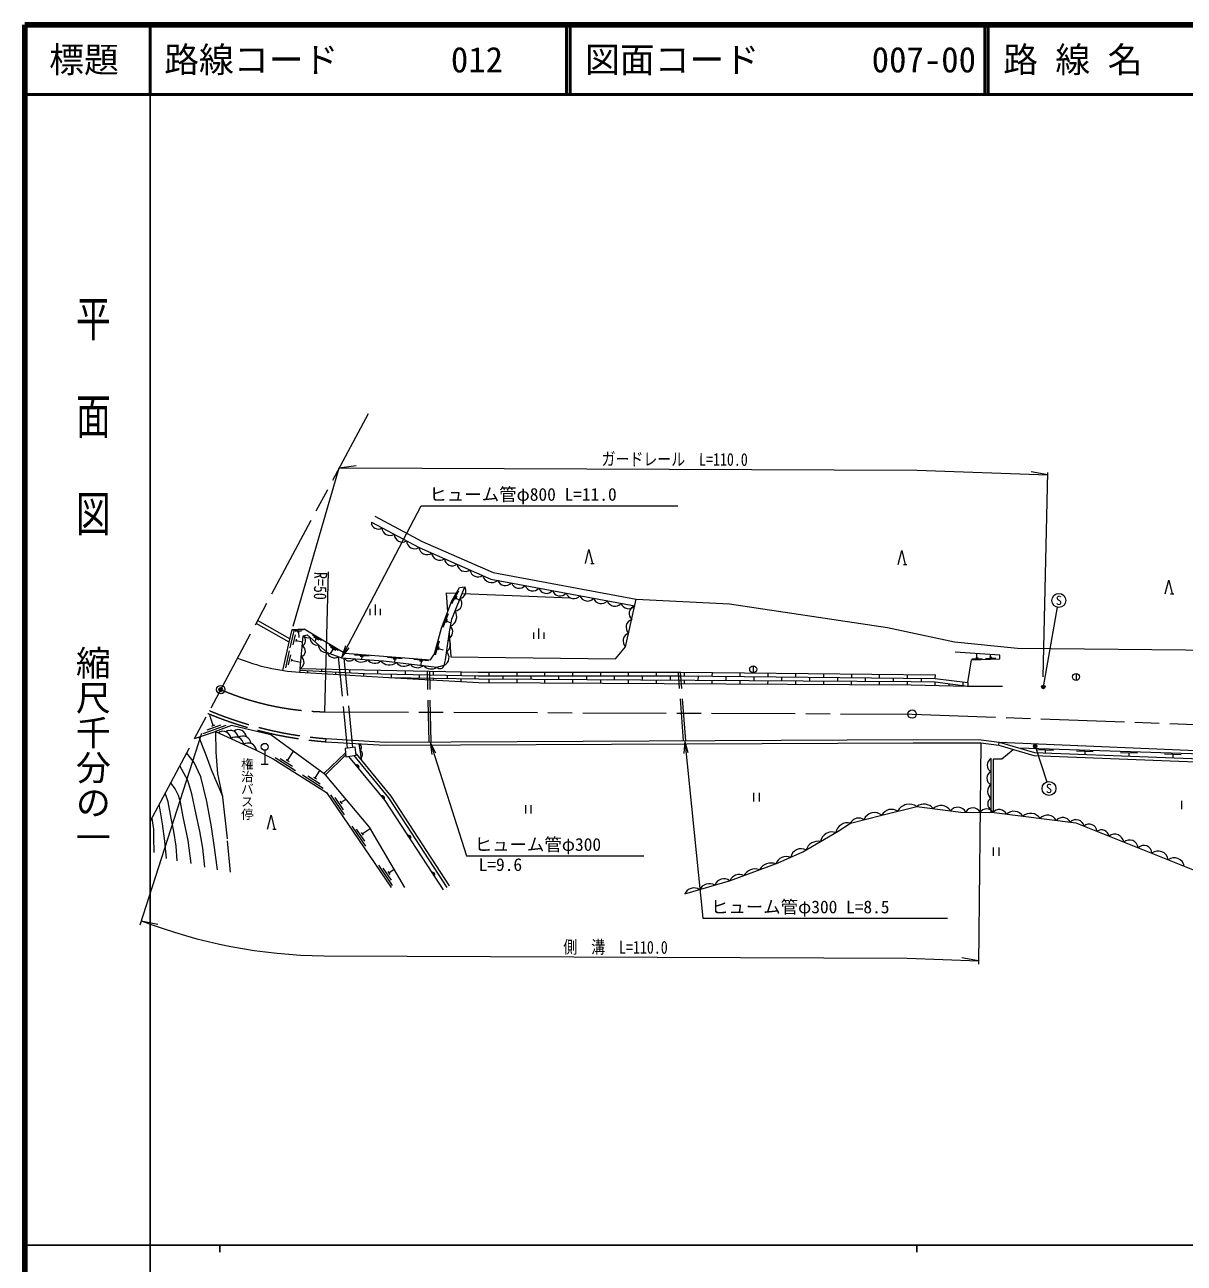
# Model space of a CAD drawing. Units: millimetres at full size, sheet at 1:1000; details may follow other scales. Extents: x 40000 to 680000, y 20000 to 380000.
# Drawn here: x 40000 to 206364, y 202409 to 380000 of the extents above; entities that cross this region are included whole.
import ezdxf
from ezdxf.enums import TextEntityAlignment as Align

# ---------------------------------------------------------------- set-up
doc = ezdxf.new("R2010")
doc.units = ezdxf.units.MM
doc.header["$LTSCALE"] = 1000
doc.header["$PDMODE"] = 32
doc.header["$PDSIZE"] = 500
doc.linetypes.add('CHAIN', pattern=[18.5, 12, -1.5, 3.5, -1.5])
doc.linetypes.add('DASHED', pattern=[7.5, 6, -1.5])
for name, color, linetype, lineweight in [('M-BGD', 7, 'Continuous', 13), ('M-BMK', 2, 'CHAIN', 13), ('M-BMK-SRVR', 3, 'Continuous', 13), ('M-STR-HTXT', 7, 'Continuous', 13), ('M-STR-STRC', 7, 'Continuous', 13), ('M-TTL', 2, 'Continuous', 140), ('M-TTL-BAND', 7, 'Continuous', 25), ('M-TTL-LINE', 7, 'Continuous', 50)]:
    doc.layers.add(name, color=color, linetype=linetype, lineweight=lineweight)
for name, color, linetype in [('M-BMK-HTXT', 7, 'Continuous'), ('M-OTRS', 6, 'Continuous'), ('M-TTL-TXT', 7, 'Continuous')]:
    doc.layers.add(name, color=color, linetype=linetype)
doc.styles.add('@ＭＳ ゴシック', font='')
doc.styles.add('ＭＳ ゴシック', font='')
doc.styles.get('@ＭＳ ゴシック').set_extended_font_data('@MS Gothic')
doc.styles.get('ＭＳ ゴシック').set_extended_font_data('MS Gothic')

# ---------------------------------------------------------------- blocks, each defined once
blk = doc.blocks.new('open_arrow')
at = {"color": 0, "linetype": 'Continuous', "lineweight": -2}
blk.add_lwpolyline([(7.5, 1.25), (0, 0), (7.5, -1.25)], dxfattribs=at)

msp = doc.modelspace()

# ---------------------------------------------------------------- hatches: boundary and pattern name
at = {"layer": 'M-BGD'}
for points in [[(87888, 273355), (87491, 273838, -0.84072)], [(91547, 268903), (91149, 269387, -0.84072)], [(95281, 263220), (94939, 263744, -0.84072)], [(98743, 257918), (98401, 258442, -0.84072)]]:
    msp.add_hatch(color=256, dxfattribs=at).paths.add_polyline_path(points)
at = {"layer": 'M-STR-HTXT'}
for points in [[(186357, 285183, -1), (185944, 284901, -0.41421), (186010, 285248, -0.41421)], [(184855, 276337, -1), (185086, 276781, -1)]]:
    msp.add_hatch(color=256, dxfattribs=at).paths.add_polyline_path(points)

# ---------------------------------------------------------------- linework, layer by layer
at = {"layer": 'M-BGD'}
for p, q in [((121198, 302760), (121698, 302760)), ((166071, 302610), (166571, 302610)), ((102256, 298778), (101229, 296946)), ((102757, 298445), (118324, 297823)), ((204389, 298381), (204889, 298381)), ((90301, 295362), (90301, 296862)), ((101993, 298003), (101754, 297575)), ((101873, 297789), (102378, 297506)), ((89551, 295362), (89551, 296262)), ((91051, 295362), (91051, 296262)), ((100752, 295511), (99984, 293556)), ((78601, 293080), (78054, 290640)), ((79983, 293233), (78486, 293132)), ((79693, 293063), (78795, 293003)), ((100597, 294707), (100418, 294251)), ((100508, 294479), (101176, 294216)), ((113777, 291934), (113777, 293434)), ((78784, 292526), (78456, 291063)), ((78951, 291900), (78875, 291558)), ((78913, 291729), (79876, 291513)), ((79359, 292890), (79150, 292876)), ((79254, 292883), (79305, 292135)), ((82583, 291716), (81299, 292491)), ((82249, 291742), (81478, 292207)), ((81786, 291846), (81614, 291561)), ((81876, 291792), (81696, 291901)), ((99454, 291614), (98909, 289586)), ((113027, 291934), (113027, 292834)), ((114527, 291934), (114527, 292834)), ((77960, 290228), (77415, 287788)), ((78143, 289674), (77816, 288210)), ((84981, 290268), (83697, 291043)), ((84184, 290399), (83839, 289827)), ((84647, 290295), (83876, 290760)), ((84274, 290345), (84094, 290453)), ((89406, 289461), (87312, 289620)), ((99390, 290797), (99263, 290324)), ((99327, 290561), (100051, 290366)), ((176617, 289242), (176594, 289831)), ((178588, 289318), (178574, 289697)), ((78311, 289048), (78234, 288706)), ((78273, 288877), (79587, 288583)), ((79500, 287700), (79417, 287153)), ((88592, 289372), (88104, 289410)), ((88348, 289391), (88319, 289005)), ((94160, 289100), (92066, 289259)), ((93346, 289011), (92858, 289048)), ((93102, 289030), (93069, 288588)), ((97923, 288814), (95829, 288973)), ((97109, 288725), (96621, 288763)), ((96865, 288744), (96820, 288157)), ((144516, 288078), (144516, 287078)), ((175873, 289063), (177372, 289121)), ((176442, 289235), (176792, 289249)), ((177845, 289139), (179344, 289197)), ((178413, 289311), (178763, 289325)), ((80637, 287084), (80637, 287392)), ((82637, 287287), (82637, 287628)), ((84637, 286856), (84637, 287183)), ((86637, 287078), (86637, 287536)), ((88637, 286628), (88637, 286973)), ((90637, 286928), (90637, 287448)), ((92637, 286400), (92637, 286886)), ((94637, 286845), (94637, 287365)), ((94637, 286285), (94637, 286382)), ((96637, 286347), (96637, 286803)), ((98637, 286761), (98637, 287281)), ((98637, 286055), (98637, 286313)), ((100637, 286279), (100637, 286719)), ((102637, 286677), (102637, 287197)), ((102637, 285826), (102637, 286245)), ((104637, 286210), (104637, 286636)), ((106637, 286627), (106637, 287147)), ((106637, 285673), (106637, 286193)), ((108637, 286182), (108637, 286628)), ((110637, 286629), (110637, 287149)), ((110637, 285650), (110637, 286170)), ((112637, 286159), (112637, 286630)), ((114637, 286631), (114637, 287151)), ((114637, 285628), (114637, 286148)), ((116637, 286137), (116637, 286632)), ((118637, 286633), (118637, 287153)), ((118637, 285605), (118637, 286125)), ((120637, 286114), (120637, 286634)), ((122637, 286635), (122637, 287155)), ((122637, 285583), (122637, 286103)), ((124637, 286091), (124637, 286636)), ((126637, 286636), (126637, 287156)), ((126637, 285560), (126637, 286080)), ((128637, 286069), (128637, 286637)), ((130637, 286638), (130637, 287158)), ((130637, 285538), (130637, 286058)), ((132637, 286046), (132637, 286639)), ((134637, 285515), (134643, 286035)), ((134649, 286635), (134654, 287155)), ((136643, 286024), (136649, 286614)), ((138637, 285492), (138643, 286012)), ((138649, 286594), (138654, 287114)), ((140643, 286001), (140649, 286574)), ((142637, 285470), (142643, 285990)), ((142648, 286553), (142654, 287073)), ((144643, 285979), (144648, 286533)), ((146637, 285447), (146643, 285967)), ((146648, 286513), (146654, 287033)), ((148643, 285956), (148648, 286492)), ((150637, 285425), (150643, 285945)), ((150648, 286472), (150653, 286992)), ((152643, 285933), (152648, 286452)), ((154637, 285402), (154643, 285922)), ((154648, 286431), (154653, 286951)), ((156643, 285911), (156648, 286411)), ((158648, 286391), (158653, 286911)), ((160643, 285888), (160648, 286370)), ((162647, 286350), (162653, 286870)), ((164643, 285866), (164647, 286330)), ((166647, 286309), (166653, 286829)), ((168642, 285822), (168647, 286289)), ((170647, 286269), (170652, 286789)), ((190839, 286976), (190839, 285976)), ((158637, 285380), (158643, 285900)), ((162637, 285357), (162643, 285877)), ((166637, 285334), (166643, 285854)), ((170637, 285263), (170642, 285783)), ((172636, 285223), (172640, 285520)), ((174637, 285257), (174642, 285772)), ((67051, 279522), (66544, 280933)), ((65606, 278366), (68901, 279548)), ((66164, 278884), (68140, 279594)), ((66820, 279439), (67281, 279604)), ((83201, 277191), (83228, 277640)), ((179751, 276680), (179810, 277126)), ((179810, 277126), (219699, 275436)), ((74436, 275958), (74436, 273958)), ((77712, 274494), (78517, 275761)), ((87942, 276907), (88339, 274459)), ((182579, 276317), (219785, 275082)), ((187604, 275940), (185205, 276020)), ((186404, 275980), (186390, 275560)), ((193303, 275751), (190904, 275831)), ((192103, 275791), (192089, 275371)), ((199635, 275541), (197236, 275620)), ((198435, 275581), (198421, 275161)), ((205923, 275332), (203524, 275412)), ((204723, 275372), (204709, 274952)), ((73936, 273958), (74936, 273958)), ((75913, 274926), (78868, 273050)), ((76665, 274804), (78438, 273678)), ((77506, 274626), (77919, 274363)), ((87491, 273838), (87888, 273355)), ((178645, 267046), (178642, 274775)), ((79859, 272421), (82813, 270544)), ((80610, 272299), (82383, 271173)), ((81451, 272120), (81864, 271858)), ((81658, 271989), (82331, 273049)), ((83855, 269584), (85829, 266694)), ((84497, 269175), (85682, 267441)), ((85199, 268680), (85475, 268275)), ((85337, 268477), (86069, 268977)), ((91149, 269387), (91547, 268903)), ((144570, 269839), (144570, 268639)), ((145370, 269839), (145370, 268639)), ((205977, 268708), (205977, 267508)), ((111828, 268104), (111828, 266904)), ((112628, 268104), (112628, 266904)), ((75591, 264642), (76091, 264642)), ((86930, 265082), (88904, 262192)), ((87573, 264673), (88757, 262939)), ((88412, 263975), (89558, 264757)), ((88274, 264177), (88551, 263773)), ((94939, 263744), (95281, 263220)), ((178955, 262038), (178955, 260838)), ((179755, 262038), (179755, 260838)), ((90755, 259482), (92729, 256592)), ((91397, 259074), (92582, 257340)), ((92099, 258578), (92375, 258173)), ((92237, 258376), (92994, 258893)), ((98401, 258442), (98743, 257918))]:
    msp.add_line(p, q, dxfattribs=at)
at = {"layer": 'M-BGD', "linetype": 'DASHED'}
for p, q in [((77929, 291468), (73200, 294164)), ((78035, 291926), (73412, 294561)), ((86297, 276250), (85013, 289378)), ((87089, 276368), (85836, 289189)), ((98006, 277160), (97798, 287299)), ((98306, 277162), (98098, 287292)), ((134535, 277337), (133787, 287160)), ((134836, 277338), (134088, 287160)), ((86032, 275617), (82926, 272612)), ((86064, 275300), (83131, 272462))]:
    msp.add_line(p, q, dxfattribs=at)
at = {"layer": 'M-BGD'}
for points in [[(90219, 309552), (97027, 305920), (107191, 301473), (127739, 297634)], [(89749, 308670), (96591, 305020), (106895, 300511), (127519, 296658)], [(120448, 302760), (120948, 304760), (121448, 302760)], [(165321, 302610), (165821, 304610), (166321, 302610)], [(203639, 298381), (204139, 300381), (204639, 298381)], [(77024, 287415), (77929, 291468), (78346, 293277), (80102, 293388), (85921, 289876), (98228, 288941), (98804, 289772), (99796, 293464), (101301, 297381), (102374, 299297), (103140, 299397)], [(79500, 287700), (79963, 292394), (80539, 292506), (83391, 289998), (85431, 289219), (91452, 288773), (96322, 288215), (99126, 287885), (100199, 288173), (100361, 288917), (100939, 292939), (101281, 294785), (103140, 299397)], [(100698, 295810), (100504, 298535), (101916, 298479)], [(100914, 292767), (101156, 289362), (124765, 289056), (126201, 290792), (127739, 297634)], [(127746, 297633), (141117, 296953), (163768, 293585), (173410, 291535), (182426, 290627), (216166, 290262)], [(175291, 285691), (175839, 288911), (179902, 289069), (179881, 289609), (173499, 290039)], [(79500, 287700), (88745, 287488), (105071, 287147), (134137, 287160), (170652, 286789)], [(79417, 287153), (92242, 286423), (105147, 285681), (167179, 285331), (175235, 285171), (180295, 285181)], [(79463, 287454), (88734, 286968), (105066, 286627), (134135, 286640), (170647, 286269)], [(92242, 286423), (105164, 286201), (167186, 285851), (170642, 285783), (175292, 285171)], [(170647, 286269), (175291, 285691), (175292, 285171)], [(94528, 256273), (89442, 264954), (83173, 272432), (75331, 278178), (69681, 279517), (67355, 278674)], [(64371, 277661), (67355, 278674), (73100, 276033), (75658, 274733), (83281, 269892), (92575, 256286)], [(64980, 277868), (66003, 275317), (66763, 273222), (68355, 269402)], [(83201, 277191), (91717, 276680), (167479, 277046), (177172, 277018), (179751, 276680)], [(83228, 277640), (91730, 277130), (167479, 277496), (177202, 277468), (179810, 277126)], [(179810, 277126), (184870, 275648), (219977, 274288)], [(67658, 258802), (67217, 262004), (66806, 265000), (66130, 268642), (65248, 272167), (64307, 274224), (63237, 275542)], [(87540, 275432), (92506, 269389), (100906, 256526)], [(178995, 267119), (178992, 274732), (180201, 274733), (181821, 276073)], [(179751, 276680), (184797, 275201), (220268, 273826)], [(65836, 259213), (65542, 261915), (65130, 264383), (64601, 266762), (63954, 269729), (63418, 271631), (62265, 273724)], [(86463, 275088), (91658, 268767), (100027, 255951)], [(87212, 275201), (92183, 269152), (100572, 256307)], [(63875, 259740), (63426, 263031), (62752, 266416), (62341, 268529), (62079, 269482), (61573, 270455), (60968, 271301)], [(60318, 260469), (60094, 262937), (59775, 265424), (59439, 267425), (59298, 268178)], [(61854, 260114), (61723, 262208), (61386, 264321), (61012, 266229), (60563, 268566), (60165, 269798)], [(74841, 264642), (75341, 266642), (75841, 264642)], [(134708, 255357), (141267, 257274), (148122, 259813), (151632, 261393), (156712, 264351), (158474, 265527), (162959, 266659), (168012, 267922), (174329, 267111), (179077, 267040), (190791, 265567), (221428, 253313)], [(58590, 261315), (58499, 263493), (58499, 264642), (58408, 265247), (58267, 266252)]]:
    msp.add_lwpolyline(points, dxfattribs=at)
at = {"layer": 'M-BGD', "linetype": 'DASHED'}
msp.add_lwpolyline([(67355, 278674), (67402, 275675), (67650, 272584), (68394, 269226), (69061, 262990), (69463, 258495)], dxfattribs=at)
at = {"layer": 'M-BGD'}
msp.add_lwpolyline([(85971, 276201), (86092, 275032), (87563, 275254), (87414, 276417)], close=True, dxfattribs=at)
for centre in [(144516, 287578), (190839, 286476), (74436, 276458)]:
    msp.add_circle(centre, 500, dxfattribs=at)
for centre, radius, start, end in [((90686, 308620), 938, 176.94315, 306.90355), ((92409, 307918), 1160, 182.40813, 301.43775), ((94173, 306976), 1160, 182.40298, 301.4326), ((95938, 306033), 1160, 182.29478, 301.3244), ((97693, 305180), 1160, 186.85078, 305.8804), ((99526, 304378), 1160, 186.85078, 305.8804), ((101358, 303576), 1160, 186.85078, 305.8804), ((103190, 302774), 1160, 186.85078, 305.8804), ((105022, 301973), 1160, 186.85078, 305.8804), ((106996, 301342), 1330, 193.47225, 310.47189), ((108950, 300726), 1160, 199.90442, 318.93404), ((102201, 298801), 1112, 283.72045, 32.37342), ((110916, 300358), 1160, 199.90442, 318.93404), ((112882, 299991), 1160, 199.90442, 318.93404), ((114848, 299624), 1160, 199.90442, 318.93404), ((116814, 299257), 1160, 199.90442, 318.93404), ((118780, 298889), 1160, 199.90442, 318.93404), ((101650, 297014), 1079, 275.12405, 40.9698), ((120746, 298522), 1160, 199.90442, 318.93404), ((122712, 298155), 1160, 199.90442, 318.93404), ((124678, 297788), 1160, 199.90442, 318.93404), ((126644, 297420), 1160, 199.90442, 318.93404), ((127874, 295553), 1160, 107.81792, 226.84754), ((100467, 295135), 1510, 294.37949, 32.14158), ((100217, 292951), 1191, 298.83064, 42.74395), ((127436, 293602), 1160, 107.81792, 226.84754), ((79346, 291702), 928, 300.48086, 48.25259), ((80674, 293095), 999, 224.60738, 286.51494), ((81910, 292019), 960, 172.87183, 284.46767), ((99822, 291130), 1243, 304.88394, 38.7733), ((126997, 291651), 1160, 107.81792, 226.84754), ((79463, 290174), 810, 284.6047, 64.12876), ((83198, 291030), 1050, 176.73304, 280.60646), ((84457, 290354), 1124, 198.514, 299.68225), ((99660, 289264), 1216, 296.29938, 44.13423), ((81410, 316472), 29386, 248.26952, 266.11075), ((79088, 288594), 984, 294.76838, 53.96507), ((86579, 289643), 872, 211.41199, 320.12039), ((88303, 290044), 1426, 222.27289, 309.25949), ((90212, 289699), 1260, 217.04212, 314.49026), ((92291, 289675), 1483, 216.21395, 311.46848), ((94397, 289447), 1429, 218.11949, 308.81007), ((96347, 289116), 1313, 216.61883, 310.14088), ((98290, 289105), 1479, 222.15016, 304.40893), ((99591, 288292), 619, 221.19358, 348.88255), ((69506, 277663), 1160, 5.83472, 124.86434), ((70652, 277765), 1160, 5.78551, 124.81513), ((68443, 277526), 1160, 5.79426, 124.82388), ((70260, 276691), 1160, 5.79426, 124.82388), ((71322, 276828), 1160, 5.7363, 124.76592), ((72073, 275852), 1160, 5.54364, 124.57326), ((87731, 276366), 580, 309.71227, 68.74189), ((87892, 275379), 580, 309.71227, 68.74189), ((87647, 273562), 318, 319.30634, 119.52407), ((179192, 273823), 1100, 120.02911, 240.01991), ((179033, 271959), 992, 113.16772, 246.8813), ((179323, 270068), 1192, 124.75594, 235.29308), ((91306, 269110), 318, 319.30634, 119.52407), ((166953, 266297), 1939, 56.90635, 151.16315), ((169014, 266496), 1744, 40.26777, 125.1022), ((179117, 268264), 950, 119.79378, 240.25524), ((161925, 265401), 1629, 50.58251, 157.75101), ((164370, 265891), 1606, 56.62236, 151.44714), ((171442, 266386), 1653, 33.79213, 131.57782), ((173854, 266462), 1337, 28.51116, 140.91443), ((176049, 266569), 1151, 25.78207, 152.50019), ((177997, 266457), 1099, 32.1669, 146.11536), ((179825, 266315), 1155, 25.63192, 141.00094), ((181917, 265661), 1560, 33.35613, 132.30865), ((184307, 265258), 1665, 34.871, 130.79378), ((186734, 265158), 1494, 30.44706, 135.21771), ((158071, 263851), 1723, 76.50683, 169.85177), ((159665, 264902), 1346, 56.00098, 152.33254), ((188929, 265139), 1194, 26.21884, 139.44594), ((190837, 264793), 1209, 13.66496, 133.74979), ((192751, 264277), 1090, 3.73942, 132.66175), ((95064, 263452), 318, 313.03663, 113.25436), ((153789, 261163), 1751, 77.37565, 163.04748), ((155805, 262600), 1655, 69.86266, 170.56047), ((194491, 263417), 1137, 11.34867, 125.0525), ((196417, 262651), 1280, 7.07109, 129.33008), ((198500, 261827), 1275, 6.75339, 129.64778), ((151403, 260287), 1558, 62.8439, 168.2956), ((200590, 261199), 1133, 359.77864, 136.62253), ((202634, 260112), 1415, 6.31543, 130.08574), ((147092, 257854), 1940, 70.07399, 150.57459), ((149252, 259139), 1592, 66.88097, 160.24973), ((204911, 259075), 1476, 10.27438, 126.12679), ((98526, 258150), 318, 313.03663, 113.25436), ((140293, 256201), 1339, 50.72403, 161.85775), ((142500, 256688), 1466, 62.18521, 157.97773), ((144731, 257215), 1728, 67.10698, 153.54159), ((136002, 254824), 1400, 54.96337, 157.61842), ((138229, 255215), 1611, 60.56106, 152.02072)]:
    msp.add_arc(centre, radius, start, end, dxfattribs=at)
at = {"layer": 'M-BGD', "linetype": 'DASHED'}
for centre, radius, start, end in [((87357, 331845), 54811, 247.3943, 265.62229), ((87280, 331485), 53997, 247.36911, 265.69593)]:
    msp.add_arc(centre, radius, start, end, dxfattribs=at)
at = {"layer": 'M-BMK'}
msp.add_line((58000, 265752), (89298, 324255), dxfattribs=at)
msp.add_lwpolyline([(83051, 281481), (167309, 281158), (349086, 274496)], dxfattribs=at)
msp.add_arc((83847, 321798), 40325, 247.04366, 268.86941, dxfattribs=at)
at = {"layer": 'M-BMK-SRVR'}
for centre in [(68119, 284667), (167309, 281158)]:
    msp.add_circle(centre, 600, dxfattribs=at)
at = {"layer": 'M-OTRS'}
msp.add_point((68119, 284667), dxfattribs=at)
at = {"layer": 'M-STR-HTXT'}
for p, q in [((78531, 293761), (85135, 316473)), ((85135, 316473), (87567, 316805)), ((186799, 315467), (184382, 315897)), ((186102, 286484), (186807, 315797)), ((83051, 281481), (83597, 301553)), ((186151, 285042), (188197, 296469)), ((65363, 278372), (56504, 250871)), ((177172, 277018), (176850, 245287)), ((184971, 276559), (186647, 271438)), ((56716, 251529), (59116, 251011)), ((176855, 245784), (174438, 246215))]:
    msp.add_line(p, q, dxfattribs=at)
for points in [[(85135, 316473), (168018, 316155), (186799, 315467)], [(85431, 289219), (96899, 311040), (133686, 311040)], [(98149, 277161), (103390, 260840), (128802, 260840)], [(134687, 277337), (137289, 251884), (172387, 251884)], [(82917, 246481), (166601, 246160), (176855, 245784)]]:
    msp.add_lwpolyline(points, dxfattribs=at)
for centre in [(186151, 285042), (184971, 276559)]:
    msp.add_circle(centre, 250, dxfattribs=at)
msp.add_arc((83828, 321739), 75264, 248.88543, 269.30627, dxfattribs=at)
at = {"layer": 'M-STR-STRC'}
for centre in [(188373, 297454), (186958, 270488)]:
    msp.add_circle(centre, 1000, dxfattribs=at)
at = {"layer": 'M-TTL'}
for p, q in [((40000, 380000), (40000, 20000)), ((680000, 380000), (40000, 380000))]:
    msp.add_line(p, q, dxfattribs=at)
at = {"layer": 'M-TTL-BAND'}
for p, q in [((58000, 370000), (58000, 20000)), ((40000, 205000), (579000, 205000)), ((68000, 205000), (68000, 204000)), ((168000, 205000), (168000, 204000))]:
    msp.add_line(p, q, dxfattribs=at)
at = {"layer": 'M-TTL-LINE'}
for p, q in [((58000, 380000), (58000, 370000)), ((117750, 380000), (117750, 370000)), ((118250, 380000), (118250, 370000)), ((177750, 380000), (177750, 370000)), ((178250, 380000), (178250, 370000)), ((40000, 370000), (680000, 370000))]:
    msp.add_line(p, q, dxfattribs=at)

# ---------------------------------------------------------------- block references
at = {"layer": 'M-STR-HTXT', "xscale": 240, "yscale": 240}
for p, rotation in [((85431, 289219), 62.3), ((98149, 277161), 287.8), ((134687, 277337), 275.8)]:
    msp.add_blockref('open_arrow', p, dxfattribs=dict(at, rotation=rotation))

# ---------------------------------------------------------------- texts
at = {"layer": 'M-BMK-HTXT', "style": '@ＭＳ ゴシック'}
msp.add_text('権治バス停', height=1320, rotation=270, dxfattribs=at).set_placement((71917, 274913), align=Align.MIDDLE_LEFT)
at = {"layer": 'M-STR-HTXT', "style": 'ＭＳ ゴシック', "width": 0.8}
for s, p in [('ガードレール\u3000L=110.0', (133242, 316237)), ('側\u3000溝\u3000L=110.0', (124759, 246269))]:
    msp.add_text(s, height=1833, rotation=359.78, dxfattribs=at).set_placement(p, align=Align.BOTTOM_CENTER)
at = {"layer": 'M-STR-HTXT', "style": 'ＭＳ ゴシック'}
for s, p in [('ヒューム管φ800 L=11.0', (98064, 311194)), ('ヒューム管φ300', (104555, 260993)), ('ヒューム管φ300 L=8.5', (138454, 252038))]:
    msp.add_text(s, height=1833, dxfattribs=at).set_placement(p, align=Align.BOTTOM_LEFT)
at = {"layer": 'M-STR-HTXT', "style": 'ＭＳ ゴシック', "width": 0.8}
msp.add_text('R=50', height=1833, rotation=268.443, dxfattribs=at).set_placement((83402, 301506), align=Align.TOP_LEFT)
at = {"layer": 'M-STR-HTXT', "style": 'ＭＳ ゴシック'}
msp.add_text('L=9.6', height=1833, dxfattribs=at).set_placement((105125, 260488), align=Align.TOP_LEFT)
at = {"layer": 'M-STR-STRC', "style": 'ＭＳ ゴシック'}
for p in [(188373, 297454), (186958, 270488)]:
    msp.add_text('S', height=1320, dxfattribs=at).set_placement(p, align=Align.MIDDLE_CENTER)
at = {"layer": 'M-TTL-BAND', "style": '@ＭＳ ゴシック', "width": 1.4}
msp.add_text('平  面  図', height=3666, rotation=270, dxfattribs=at).set_placement((49777, 306475), align=Align.MIDDLE_RIGHT)
at = {"layer": 'M-TTL-BAND', "style": '@ＭＳ ゴシック'}
msp.add_text('縮尺千分の一', height=3666, rotation=270, dxfattribs=at).set_placement((49777, 261030), align=Align.MIDDLE_RIGHT)
at = {"layer": 'M-TTL-TXT', "style": 'ＭＳ ゴシック'}
msp.add_text('標題', height=3666, dxfattribs=at).set_placement((48500, 375000), align=Align.MIDDLE_CENTER)
for s, p in [('路線コード', (60000, 375000)), ('012', (101142, 375000)), ('図面コード', (120380, 375000)), ('007-00', (161521, 375000)), ('路 線 名', (180380, 375000))]:
    msp.add_text(s, height=3666, dxfattribs=at).set_placement(p, align=Align.MIDDLE_LEFT)

doc.saveas('drawing.dxf')
